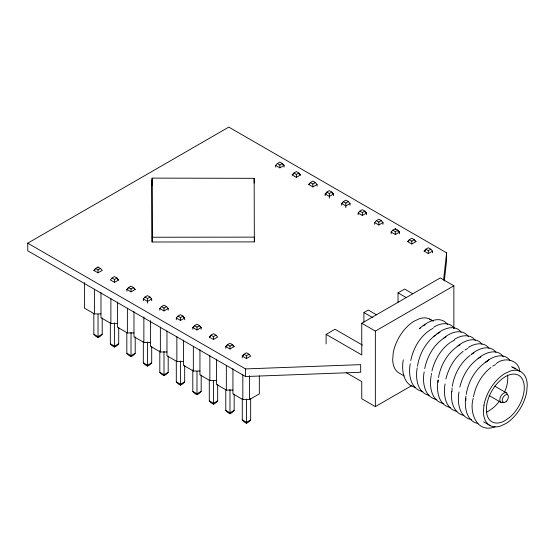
<?xml version="1.0" encoding="UTF-8"?>
<svg xmlns="http://www.w3.org/2000/svg" width="555" height="555" viewBox="0 0 555 555"><rect width="100%" height="100%" fill="white"/><g stroke="black" fill="none" stroke-linecap="round" stroke-linejoin="round"><path stroke-width="0.83" d="M438.055 382.242L438.124 379.918C436.063 390.248 438.304 405.469 450.729 407.592M451.943 391.837L452.054 387.966M465.853 400.661L465.923 398.337M451.638 391.435C450.445 400.668 453.359 413.315 463.89 415.445M151.945 180.881L152.119 178.12L254.162 178.322L254.343 241.897L152.112 242.001L151.945 180.881L152.112 242.001M151.945 185.641L152.119 178.12M443.556 280.115L446.602 252.844L228.806 127.102L27.75 243.18L27.75 250.798L245.546 376.54L360.667 372.259L360.667 364.642L245.546 368.922L27.75 243.18M444.312 280.913L446.602 260.468L446.602 252.844M403.291 359.806C401.369 369.894 403.214 384.664 415.119 387.286M410.256 363.83C408.196 374.16 410.436 389.381 422.861 391.504M417.221 367.854C415.3 377.941 417.152 392.704 429.057 395.333M424.187 371.878C422.133 382.208 424.374 397.429 436.792 399.544M431.159 375.895C429.098 386.231 431.339 401.452 443.757 403.568M445.089 383.942C443.167 394.029 445.013 408.799 456.925 411.421M459.02 391.99C456.966 402.319 459.207 417.54 471.625 419.656M465.992 396.006C464.07 406.094 465.916 420.863 477.82 423.493M410.776 360.57C413.357 347.569 420.919 334.651 432.928 328.38M417.485 366.224C419.372 353.833 426.032 341.894 436.258 334.498C442.64 328.692 454.739 323.773 461.101 332.154M424.714 368.61C427.239 355.866 434.558 343.233 446.151 336.809M431.284 375.083L431.547 373.453M438.512 377.469C440.545 365.565 446.962 354.111 456.744 346.882M452.318 386.335C454.136 374.354 460.435 362.803 470.085 355.373M466.249 394.376C468.115 382.159 474.615 370.365 484.612 362.97M473.221 398.4C468.892 412.636 477.05 433.83 495.088 426.802M473.477 396.769C475.649 385.413 481.747 374.521 490.981 367.438M431.943 371.004C434.669 359.827 440.85 349.109 450.376 342.414M445.873 379.044C448.489 368.347 454.247 358.065 463.12 351.35M459.811 387.092C462.53 375.915 468.718 365.204 478.243 358.502M93.837 270.41L95.516 268.502L98.027 267.052L100.545 268.502L102.217 270.41L98.027 272.824L93.837 270.41L95.238 269.598M112.006 278.027L110.334 279.928L114.524 282.349L118.708 279.928L117.036 278.027L114.524 276.57L112.006 278.027L114.524 279.477L117.036 278.027M128.219 288.642L126.824 289.453L131.015 291.868L135.205 289.453L133.526 287.546L131.015 286.096L128.503 287.546L126.824 289.453L126.824 291.174M102.217 317.828L102.217 334.207L100.545 336.115L98.027 337.565L95.516 336.115L93.837 334.207L93.837 313.513M143.322 300.699L143.322 298.972L144.994 297.071L147.505 295.621L150.023 297.071L151.695 298.972L151.695 300.699M118.708 327.346L118.708 343.732L117.036 345.633L114.524 347.083L112.006 345.633L110.334 343.732L110.334 323.038M275.675 167.145L275.675 165.425L277.354 163.517L279.866 162.067L282.384 163.517L284.056 165.425L284.056 167.145M159.812 310.217L159.812 308.497L161.491 306.589L164.002 305.139L166.514 306.589L168.193 308.497L168.193 310.217M135.205 336.871L135.205 353.251L133.526 355.158L131.015 356.608L128.503 355.158L126.824 353.251L126.824 332.563M292.173 174.943L293.845 173.042L296.363 171.592L298.874 173.042L300.553 174.943L296.363 177.364L292.173 174.943L293.567 174.138M176.303 319.742L176.303 318.015L177.982 316.114L180.493 314.664L183.011 316.114L184.683 318.015L184.683 319.742M151.695 346.396L151.695 362.776L150.023 364.677L147.505 366.127L144.994 364.677L143.322 362.776L143.322 341.221M317.044 184.468L312.853 186.889L308.663 184.468L310.342 182.56L312.853 181.11L315.365 182.56L317.044 184.468L317.044 186.189M201.181 329.268L201.181 327.54L199.502 325.639L196.99 324.182L194.472 325.639L192.8 327.54L192.8 329.268M168.193 355.915L168.193 372.294L166.514 374.202L164.002 375.652L161.491 374.202L159.812 372.294L159.812 350.739M333.534 195.714L333.534 193.986L331.862 192.085L329.344 190.636L326.833 192.085L325.161 193.986L325.161 195.714M209.291 337.065L210.969 335.158L213.481 333.708L215.992 335.158L217.671 337.065L213.481 339.48L209.291 337.065L210.692 336.254M184.683 365.44L184.683 381.819L183.011 383.72L180.493 385.177L177.982 383.72L176.303 381.819L176.303 361.125M350.032 205.239L350.032 203.512L348.353 201.611L345.841 200.154L343.33 201.611L341.651 203.512L341.651 205.239M227.182 345.779L225.788 346.584L229.978 349.005L234.161 346.584L232.489 344.683L229.978 343.233L227.46 344.683L225.788 346.584L225.788 348.311M201.181 374.958L201.181 391.344L199.502 393.245L196.99 394.695L194.472 393.245L192.8 391.344L192.8 369.79M358.142 214.757L358.142 213.037L359.82 211.129L362.332 209.679L364.85 211.129L366.522 213.037L366.522 214.757M243.673 355.304L242.278 356.109L246.469 358.523L250.659 356.109L248.98 354.201L246.469 352.751L243.957 354.201L242.278 356.109L242.278 357.829M217.671 384.483L217.671 400.863L215.992 402.77L213.481 404.22L210.969 402.77L209.291 400.863L209.291 380.168M374.639 224.282L374.639 222.555L376.311 220.654L378.829 219.204L381.34 220.654L383.019 222.555L383.019 224.282M234.161 394.001L234.161 410.388L232.489 412.289L229.978 413.739L227.46 412.289L225.788 410.388L225.788 389.693M391.129 233.801L391.129 232.08L392.808 230.172L395.32 228.722L397.831 230.172L399.51 232.08L399.51 233.801M250.659 398.351L250.659 419.906L248.98 421.814L246.469 423.264L243.957 421.814L242.278 419.906L242.278 398.351M407.627 241.598L409.299 239.698L411.817 238.248L414.328 239.698L416 241.598L411.817 244.02L407.627 241.598L409.021 240.794M432.498 251.124L428.307 253.545L424.117 251.124L425.796 249.223L428.307 247.766L430.819 249.223L432.498 251.124L432.498 252.851M420.718 327.658L419.531 328.546C426.663 321.949 440.233 314.491 447.642 324.633M433.462 336.594L435.252 335.262M443.223 338.522C449.751 332.466 462.336 327.741 468.538 336.705M457.16 346.57C463.543 340.756 475.642 335.844 481.997 344.218M471.091 354.61C477.473 348.804 489.572 343.885 495.934 352.265M478.063 358.634C484.584 352.578 497.176 347.853 503.371 356.816M509.865 360.306C503.808 352.238 492.077 356.49 485.805 362.082L487.235 361.319M485.028 362.658L489.288 359.522M95.516 268.502L98.027 269.952L100.545 268.502M277.354 163.517L279.866 164.967L282.384 163.517M275.675 165.425L279.866 167.839L284.056 165.425L282.661 164.62M293.845 173.042L296.363 174.492L298.874 173.042M308.663 184.468L310.058 183.663M128.503 287.546L131.015 288.995L133.526 287.546M310.342 182.56L312.853 184.017L315.365 182.56M326.555 193.182L325.161 193.986L329.344 196.408L333.534 193.986L332.14 193.182M144.994 297.071L147.505 298.521L150.023 297.071M326.833 192.085L329.344 193.535L331.862 192.085M151.695 298.972L147.505 301.393L143.322 298.972M102.217 334.207L98.027 336.628L93.837 334.207M343.046 202.707L341.651 203.512L345.841 205.933L350.032 203.512M161.491 306.589L164.002 308.046L166.514 306.589M343.33 201.611L345.841 203.061L348.353 201.611M159.812 308.497L164.002 310.918L168.193 308.497M118.708 343.732L114.524 346.147L110.334 343.732M177.982 316.114L180.493 317.564L183.011 316.114M359.82 211.129L362.332 212.579L364.85 211.129M176.303 318.015L180.493 320.436L184.683 318.015L183.289 317.21M358.142 213.037L362.332 215.451L366.522 213.037L365.128 212.225M135.205 353.251L131.015 355.672L126.824 353.251M194.195 326.735L192.8 327.54L196.99 329.961L201.181 327.54L199.779 326.735M194.472 325.639L196.99 327.089L199.502 325.639M376.311 220.654L378.829 222.104L381.34 220.654M374.639 222.555L378.829 224.976L383.019 222.555M151.695 362.776L147.505 365.19L143.322 362.776M210.969 335.158L213.481 336.607L215.992 335.158M392.808 230.172L395.32 231.629L397.831 230.172M391.129 232.08L395.32 234.494L399.51 232.08L397.415 230.873M168.193 372.294L164.002 374.715L159.812 372.294M227.46 344.683L229.978 346.133L232.489 344.683M409.299 239.698L411.817 241.148L414.328 239.698M184.683 381.819L180.493 384.24L176.303 381.819M424.117 251.124L425.512 250.319M243.957 354.201L246.469 355.651L248.98 354.201M425.796 249.223L428.307 250.673L430.819 249.223M201.181 391.344L196.99 393.759L192.8 391.344M326.111 343.899L326.111 334.381L334.991 329.254L362.464 345.113M363.913 322.073L363.913 312.555L368.256 310.044L376.429 314.761M398.025 302.385L398.025 292.86L404.616 289.051L412.788 293.768M217.671 400.863L213.481 403.284L209.291 400.863M326.111 334.381L361.756 354.957L361.756 323.246L440.261 277.923L453.865 285.776L453.865 328.685M232.933 368.721L232.933 393.877L242.833 399.593L249.431 399.593L259.324 393.877L259.324 375.943M234.161 410.388L229.978 412.802L225.788 410.388M361.756 323.246L375.36 331.106L453.865 285.776M250.659 419.906L246.469 422.327L242.278 419.906M346.16 372.62L361.756 381.618L361.756 398.761L375.36 406.614L411.997 385.461M423.104 325.882L425.248 324.737M437.035 333.93L439.893 332.403M450.972 341.97L454.545 340.062M457.937 345.994L460.081 344.849M464.903 350.018L467.761 348.491M471.868 354.041L474.012 352.897M478.84 358.058L480.984 356.914M492.771 366.106L495.629 364.579M433.552 327.346C439.539 323.281 449.307 321.352 454.129 328.13M454.455 339.41C460.643 335.116 470.779 333.486 475.503 340.728M468.385 347.458C474.372 343.385 484.14 341.464 488.969 348.242M496.253 363.546C504.446 356.587 519.202 359.723 519.771 371.704M152.112 237.242L254.343 237.138L254.343 241.897M84.499 282.557L84.499 308.178L94.392 313.894L100.989 313.894M100.989 292.541L100.989 317.703L110.882 323.412L117.48 323.412M117.48 302.059L117.48 327.221L127.379 332.938L133.977 332.938M133.977 311.584L133.977 336.746L143.87 342.456L150.467 342.456M150.467 320.644L150.467 346.264L160.367 351.981L166.965 351.981M166.965 331.023L166.965 355.79L176.858 361.499L183.455 361.499M183.455 340.153L183.455 365.315L193.348 371.024L199.946 371.024M199.946 349.671L199.946 374.833L209.846 380.55L216.443 380.55M216.443 359.196L216.443 384.358L226.336 390.068L232.933 390.068M299.152 174.138L300.553 174.943M414.606 240.794L416 241.598M398.025 292.86L406.191 297.577M429.577 319.035L433.323 321.199M512.792 367.077L520.292 371.406M511.516 366.688L515.387 368.922M494.547 386.016L506.417 392.871M363.913 312.555L372.828 317.696M489.059 395.507L500.936 402.361M404.151 375.957L399.649 373.355A31.024 17.913 -60 0 1 392.69 359.737L393.238 352.834A31.024 17.913 -60 0 1 413.85 321.324L419.552 318.667A31.024 17.913 -60 0 1 431.54 320.311M483.62 421.835L490.363 425.734M117.313 279.123L118.708 279.928M133.81 288.642L135.205 289.453M232.767 345.779L234.161 346.584M428.307 250.673L428.307 253.545M411.817 241.148L411.817 244.02M395.32 228.722L395.32 229.659M395.32 231.629L395.32 234.494M378.829 222.104L378.829 224.976M375.36 331.106L375.36 406.614M362.332 212.579L362.332 215.451M345.841 203.061L345.841 207.653M329.344 193.535L329.344 198.135M312.853 184.017L312.853 186.889M296.363 174.492L296.363 177.364M279.866 164.967L279.866 167.839M254.162 178.322L254.162 183.081M249.431 375.679L249.431 399.593M246.469 355.651L246.469 358.523M246.469 399.045L246.469 423.264M245.546 368.922L245.546 376.54M242.833 374.826L242.833 399.593M229.978 346.133L229.978 349.005M229.978 389.527L229.978 413.739M226.336 365.301L226.336 390.068M213.481 336.607L213.481 339.48M213.481 380.869L213.481 404.22M209.846 355.783L209.846 380.55M196.99 327.089L196.99 329.961M196.99 371.344L196.99 394.695M193.348 346.258L193.348 371.024M180.493 317.564L180.493 320.436M180.493 360.958L180.493 385.177M176.858 336.732L176.858 361.499M164.002 308.046L164.002 310.918M164.002 351.44L164.002 375.652M160.367 327.214L160.367 351.981M147.505 298.521L147.505 303.113M147.505 341.915L147.505 366.127M143.87 316.836L143.87 342.456M131.015 288.995L131.015 291.868M131.015 332.389L131.015 356.608M127.379 308.171L127.379 332.938M114.524 279.477L114.524 282.349M114.524 322.871L114.524 347.083M110.882 298.646L110.882 323.412M98.027 267.052L98.027 267.989M98.027 269.952L98.027 272.824M98.027 314.206L98.027 337.565M94.392 289.12L94.392 313.894M507.603 375.069A26.827 15.484 -60 0 1 504.835 391.573M499.202 401.404A26.827 15.484 -60 0 1 492.944 408.057L488.012 411.401A26.827 15.484 -60 0 1 486.603 412.087M503.676 402.091A5.481 3.163 -60 0 1 499.819 400.238A5.481 3.163 -60 0 1 503.003 393.599A5.481 3.163 -60 0 1 507.423 394.3M483.953 405.206L483.405 412.108A31.024 17.913 -60 0 0 500.388 426.101L506.091 423.444A31.024 17.913 -60 0 0 526.702 391.927L527.25 385.031A31.024 17.913 -60 0 0 510.267 371.038L504.564 373.695A31.024 17.913 -60 0 0 483.953 405.206M509.441 417.575L504.509 420.926A26.827 15.484 -60 0 1 486.811 414.009L486.374 408.563A26.827 15.484 -60 0 1 504.495 377.171A26.827 15.484 -60 0 1 524.128 384.844A26.827 15.484 -60 0 1 509.441 417.575M506.132 401.563A4.385 2.532 -60 0 0 507.52 394.771A4.385 2.532 -60 0 0 502.331 399.371A4.385 2.532 -60 0 0 506.132 401.563"/></g></svg>
